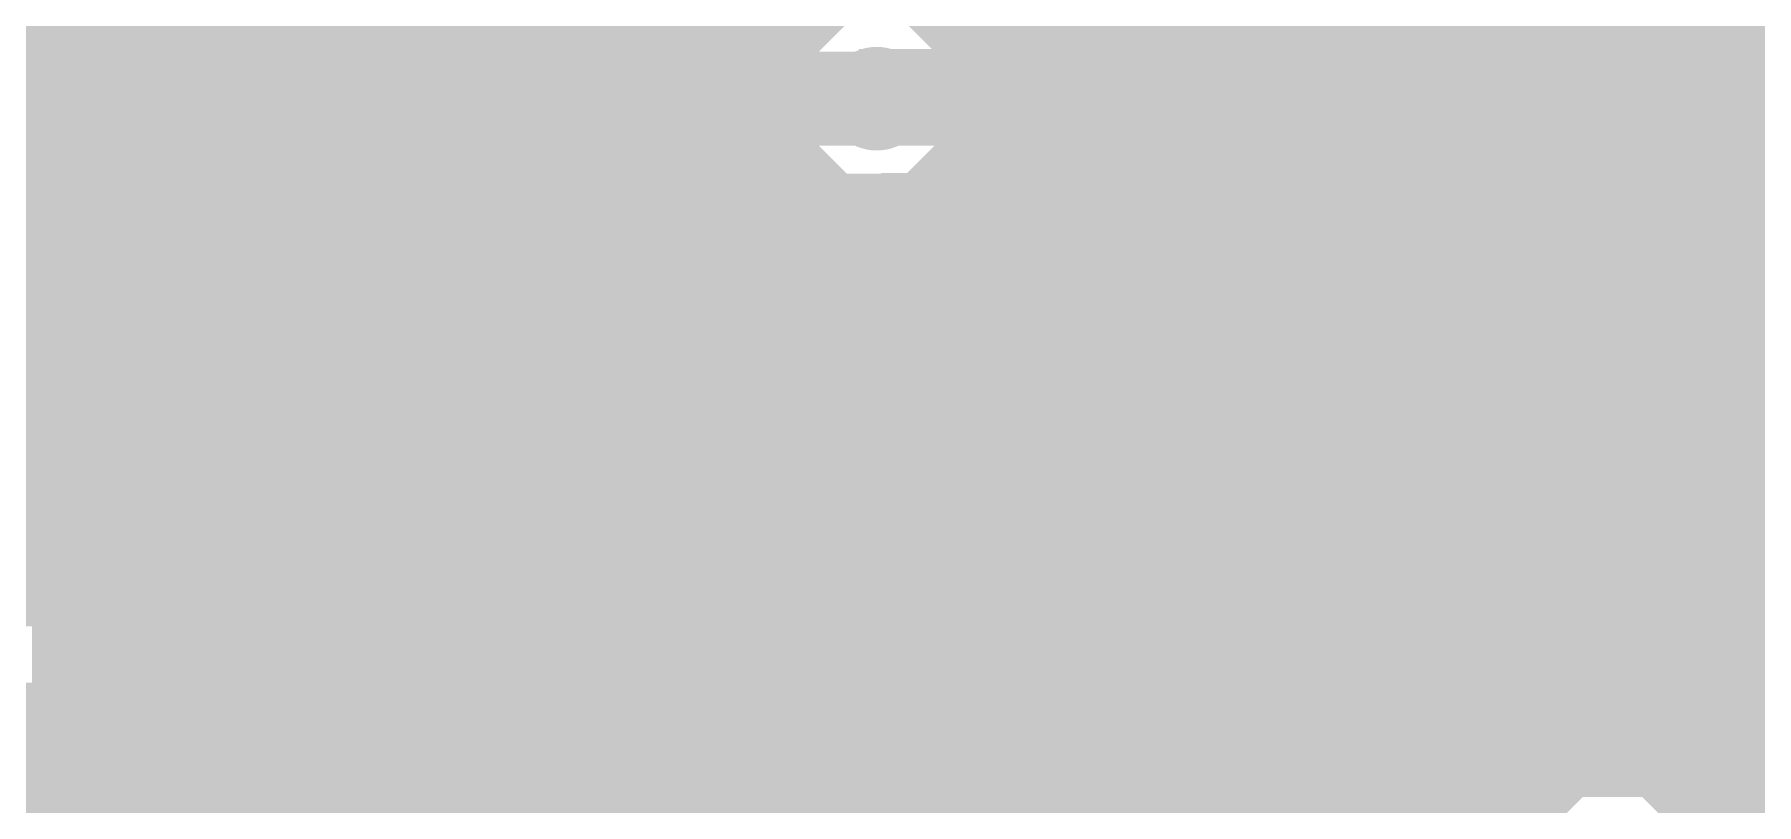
# Model space of a CAD drawing. Extents: x -5 to 208, y -5 to 206.
# Drawn here: x 14.8 to 26.45, y 77.85 to 83.06 of the extents above; entities that cross this region are included whole.
import ezdxf

# ---------------------------------------------------------------- set-up
doc = ezdxf.new("R2010")
doc.units = 0
doc.header["$MEASUREMENT"] = 0
doc.layers.get('0').update_dxf_attribs({"linetype": 'CONTINUOUS'})
for name, color, linetype in [('22-301-0_BOT', 7, 'CONTINUOUS'), ('22-301-0_DRD', 7, 'CONTINUOUS'), ('22-301-0_IN1', 1, 'CONTINUOUS'), ('22-301-0_IN2', 4, 'CONTINUOUS'), ('22-301-0_SMT', 5, 'CONTINUOUS'), ('22-301-0_SPT', 10, 'CONTINUOUS'), ('22-301-0_SST', 14, 'CONTINUOUS'), ('22-301-0_TOP', 9, 'CONTINUOUS'), ('THRUHOLE_TAP', 13, 'CONTINUOUS')]:
    doc.layers.add(name, color=color, linetype=linetype)

# ---------------------------------------------------------------- blocks, each defined once
blk = doc.blocks.new('ROUND_66')
at = {"const_width": 0.35052}
blk.add_lwpolyline([(-0.17526, 0, 1), (0.17526, 0, 1)], format="xyb", close=True, dxfattribs=at)
blk = doc.blocks.new('RECTANGLE_4')
blk.add_solid([(0.63627, 0.51308), (0.63627, -0.51308), (-0.63627, 0.51308), (-0.63627, -0.51308)])
blk = doc.blocks.new('RECTANGLE_6')
blk.add_solid([(0.4826, 0.4064), (0.4826, -0.4064), (-0.4826, 0.4064), (-0.4826, -0.4064)])
blk = doc.blocks.new('ROUND_73')
at = {"const_width": 0.10033}
blk.add_lwpolyline([(-0.050164, 0, 1), (0.050164, 0, 1)], format="xyb", close=True, dxfattribs=at)

msp = doc.modelspace()

# ---------------------------------------------------------------- linework, layer by layer
at = {"layer": '22-301-0_BOT'}
for points, const_width in [([(16.1036, 101.6635), (16.1036, 79.1845)], 0.254), ([(18.161, 101.6635), (18.161, 79.1845)], 0.254), ([(18.3896, 101.6635), (18.3896, 79.1845)], 0.254), ([(18.6182, 101.6635), (18.6182, 79.1845)], 0.254), ([(18.8468, 101.6635), (18.8468, 79.1845)], 0.254), ([(19.0754, 101.6635), (19.0754, 79.1845)], 0.254), ([(19.304, 101.6635), (19.304, 79.1845)], 0.254), ([(19.5326, 101.6635), (19.5326, 79.1845)], 0.254), ([(19.7612, 101.6635), (19.7612, 83.06562)], 0.254), ([(16.3322, 86.97468), (16.3322, 79.1845)], 0.254), ([(17.9324, 86.90864), (17.9324, 79.1845)], 0.254), ([(15.875, 86.74862), (15.875, 79.1845)], 0.254), ([(14.732, 86.63432), (14.732, 79.1845)], 0.254), ([(15.6464, 86.56828), (15.6464, 79.1845)], 0.254), ([(16.5608, 86.62162), (16.5608, 79.1845)], 0.254), ([(17.7038, 86.59876), (17.7038, 79.1845)], 0.254), ([(14.9606, 86.51494), (14.9606, 79.1845)], 0.254), ([(15.1892, 86.46922), (15.1892, 79.1845)], 0.254), ([(15.4178, 86.487), (15.4178, 79.1845)], 0.254), ([(16.7894, 86.46922), (16.7894, 79.1845)], 0.254), ([(17.4752, 86.45652), (17.4752, 79.1845)], 0.254), ([(17.018, 86.40064), (17.018, 79.1845)], 0.254), ([(17.2466, 86.3981), (17.2466, 79.1845)], 0.254), ([(19.74088, 83.0326), (-3.556, 83.0326)], 0.254), ([(19.6596, 82.804), (-3.556, 82.804)], 0.254), ([(20.4978, 82.6262), (30.5562, 82.6262)], 0.635), ([(19.64182, 82.5754), (-3.556, 82.5754)], 0.254), ([(19.68754, 82.3468), (-3.556, 82.3468)], 0.254), ([(19.7612, 82.18678), (19.7612, 79.1845)], 0.254), ([(19.80692, 82.1182), (-3.556, 82.1182)], 0.254), ([(19.9898, 81.93532), (19.9898, 79.1845)], 0.254), ([(20.05838, 81.8896), (-3.556, 81.8896)], 0.254), ([(20.2184, 81.81594), (20.2184, 79.1845)], 0.254), ([(20.6756, 81.788), (20.6756, 79.1845)], 0.254), ([(30.32252, 81.8007), (20.72894, 81.8007)], 0.254), ([(20.9042, 81.8007), (20.9042, 79.1845)], 0.254), ([(21.1328, 81.8007), (21.1328, 79.1845)], 0.254), ([(21.3614, 81.8007), (21.3614, 79.1845)], 0.254), ([(21.59, 81.8007), (21.59, 79.1845)], 0.254), ([(21.8186, 81.8007), (21.8186, 79.1845)], 0.254), ([(22.0472, 81.8007), (22.0472, 79.1845)], 0.254), ([(22.2758, 81.8007), (22.2758, 79.1845)], 0.254), ([(22.5044, 81.8007), (22.5044, 79.1845)], 0.254), ([(22.733, 81.8007), (22.733, 79.1845)], 0.254), ([(22.9616, 81.8007), (22.9616, 79.1845)], 0.254), ([(23.1902, 81.8007), (23.1902, 79.1845)], 0.254), ([(23.4188, 81.8007), (23.4188, 79.1845)], 0.254), ([(23.6474, 81.8007), (23.6474, 79.1845)], 0.254), ([(23.876, 81.8007), (23.876, 79.1845)], 0.254), ([(24.1046, 81.8007), (24.1046, 79.1845)], 0.254), ([(24.3332, 81.8007), (24.3332, 79.1845)], 0.254), ([(24.5618, 81.8007), (24.5618, 79.1845)], 0.254), ([(24.7904, 81.8007), (24.7904, 79.1845)], 0.254), ([(25.019, 81.8007), (25.019, 79.1845)], 0.254), ([(25.2476, 81.8007), (25.2476, 79.1845)], 0.254), ([(25.4762, 81.8007), (25.4762, 79.1845)], 0.254), ([(25.7048, 81.8007), (25.7048, 79.1845)], 0.254), ([(25.9334, 81.8007), (25.9334, 79.1845)], 0.254), ([(26.162, 81.8007), (26.162, 79.1845)], 0.254), ([(26.3906, 81.8007), (26.3906, 79.1845)], 0.254), ([(20.447, 81.77022), (20.447, 79.1845)], 0.254), ([(32.8676, 81.661), (-3.556, 81.661)], 0.254), ([(33.0962, 81.4324), (-3.556, 81.4324)], 0.254), ([(33.3248, 81.2038), (-3.556, 81.2038)], 0.254), ([(33.3883, 80.9752), (-0.57912, 80.9752)], 0.254), ([(33.3883, 80.7466), (8.55726, 80.7466)], 0.254), ([(33.3883, 80.518), (8.78586, 80.518)], 0.254), ([(-0.762, 80.137), (8.001, 80.137), (9.779, 78.359), (34.2138, 78.359)], 0.635), ([(33.3883, 80.2894), (9.01446, 80.2894)], 0.254), ([(33.3883, 80.0608), (9.24306, 80.0608)], 0.254), ([(33.3883, 79.8322), (9.47166, 79.8322)], 0.254), ([(33.3883, 79.6036), (9.70026, 79.6036)], 0.254), ([(33.3883, 79.375), (9.92886, 79.375)], 0.254), ([(33.3883, 79.1845), (10.11936, 79.1845)], 0.254)]:
    msp.add_lwpolyline(points, dxfattribs=dict(at, const_width=const_width))
at = {"layer": '22-301-0_BOT', "const_width": 0.254}
for points in [[(20.4978, 83.48472, 0.4142136), (19.63928, 82.6262)], [(19.63928, 82.6262, 0.4142136), (20.4978, 81.76768)], [(20.4978, 81.76768, 0.068358), (20.72928, 81.79947)]]:
    msp.add_lwpolyline(points, format="xyb", dxfattribs=at)
at = {"layer": '22-301-0_DRD', "const_width": 0.254}
for points in [[(20.2438, 83.2612), (19.8628, 82.8802)], [(21.1328, 82.8802), (20.7518, 83.2612)], [(19.8628, 82.8802), (19.8628, 82.3722)], [(21.1328, 82.3722), (21.1328, 82.8802)], [(19.8628, 82.3722), (20.2438, 81.9912)], [(20.7518, 81.9912), (21.1328, 82.3722)], [(20.2438, 81.9912), (20.7518, 81.9912)], [(25.2222, 78.0288), (24.8412, 77.6478)], [(25.7302, 78.0288), (25.2222, 78.0288)], [(26.1112, 77.6478), (25.7302, 78.0288)]]:
    msp.add_lwpolyline(points, dxfattribs=at)
at = {"layer": '22-301-0_IN1', "const_width": 0.254}
for points in [[(15.3924, 106.7308), (15.3924, 73.787)], [(15.621, 106.7308), (15.621, 73.787)], [(15.8496, 106.7308), (15.8496, 73.787)], [(16.0782, 106.7308), (16.0782, 73.787)], [(16.3068, 106.7308), (16.3068, 73.787)], [(16.5354, 106.7308), (16.5354, 73.787)], [(16.764, 106.7308), (16.764, 73.787)], [(16.9926, 106.7308), (16.9926, 73.787)], [(17.2212, 106.7308), (17.2212, 73.787)], [(17.4498, 106.7308), (17.4498, 73.787)], [(17.6784, 106.7308), (17.6784, 73.787)], [(17.907, 106.7308), (17.907, 73.787)], [(18.1356, 106.7308), (18.1356, 73.787)], [(18.3642, 106.7308), (18.3642, 73.787)], [(18.5928, 106.7308), (18.5928, 73.787)], [(18.8214, 106.7308), (18.8214, 73.787)], [(19.05, 106.7308), (19.05, 73.787)], [(19.2786, 106.7308), (19.2786, 73.787)], [(19.5072, 106.7308), (19.5072, 73.787)], [(19.7358, 106.7308), (19.7358, 73.787)], [(19.9644, 106.7308), (19.9644, 83.04784)], [(22.479, 106.7308), (22.479, 73.787)], [(22.7076, 106.7308), (22.7076, 73.787)], [(22.9362, 106.7308), (22.9362, 73.787)], [(23.1648, 106.7308), (23.1648, 73.787)], [(23.3934, 106.7308), (23.3934, 73.787)], [(25.908, 106.7308), (25.908, 78.359)], [(26.1366, 106.7308), (26.1366, 78.359)], [(26.3652, 106.7308), (26.3652, 78.359)], [(25.6794, 106.38536), (25.6794, 78.0415)], [(24.9936, 106.14406), (24.9936, 77.87132)], [(25.2222, 106.13136), (25.2222, 78.02372)], [(25.4508, 106.19994), (25.4508, 78.07198)], [(24.765, 102.24516), (24.765, 73.787)], [(23.622, 102.03688), (23.622, 73.787)], [(24.5364, 101.9429), (24.5364, 73.787)], [(23.8506, 101.86924), (23.8506, 73.787)], [(24.3078, 101.83114), (24.3078, 73.787)], [(24.0792, 101.81082), (24.0792, 73.787)], [(22.2504, 91.91244), (22.2504, 73.787)], [(21.1074, 91.59494), (21.1074, 82.92592)], [(22.0218, 91.54922), (22.0218, 73.787)], [(21.336, 91.44508), (21.336, 73.787)], [(21.5646, 91.39428), (21.5646, 73.787)], [(21.7932, 91.42476), (21.7932, 73.787)], [(15.24, 84.328), (15.24, 73.787)], [(19.93392, 83.0072), (15.24, 83.0072)], [(29.99232, 83.0072), (21.06168, 83.0072)], [(19.83486, 82.7786), (15.24, 82.7786)], [(29.89326, 82.7786), (21.16074, 82.7786)], [(19.82216, 82.55), (15.24, 82.55)], [(29.88056, 82.55), (21.17344, 82.55)], [(19.89074, 82.3214), (15.24, 82.3214)], [(29.94914, 82.3214), (21.10486, 82.3214)], [(21.1074, 82.32394), (21.1074, 73.787)], [(19.9644, 82.20456), (19.9644, 73.787)], [(20.07616, 82.0928), (15.24, 82.0928)], [(20.193, 82.01914), (20.193, 73.787)], [(20.8788, 82.06232), (20.8788, 73.787)], [(30.13456, 82.0928), (20.91944, 82.0928)], [(20.4216, 81.95056), (20.4216, 73.787)], [(20.6502, 81.96326), (20.6502, 73.787)], [(93.599, 81.8642), (15.24, 81.8642)], [(93.599, 81.6356), (15.24, 81.6356)], [(93.599, 81.407), (15.24, 81.407)], [(93.599, 81.1784), (15.24, 81.1784)], [(93.599, 80.9498), (15.24, 80.9498)], [(93.599, 80.7212), (15.24, 80.7212)], [(93.599, 80.4926), (15.24, 80.4926)], [(93.599, 80.264), (15.24, 80.264)], [(93.599, 80.0354), (15.24, 80.0354)], [(93.599, 79.8068), (15.24, 79.8068)], [(93.599, 79.5782), (15.24, 79.5782)], [(93.599, 79.3496), (15.24, 79.3496)], [(93.599, 79.121), (15.24, 79.121)], [(33.79216, 78.8924), (15.24, 78.8924)], [(33.60674, 78.6638), (15.24, 78.6638)], [(33.53816, 78.4352), (15.24, 78.4352)], [(33.53308, 78.359), (25.781, 78.359)], [(25.781, 78.359), (25.781, 78.00086)], [(25.781, 78.2066), (15.24, 78.2066)], [(25.12822, 77.978), (15.24, 77.978)], [(24.89708, 77.7494), (15.24, 77.7494)]]:
    msp.add_lwpolyline(points, dxfattribs=at)
for points in [[(20.4978, 83.30692, 0.4142136), (19.81708, 82.6262)], [(21.17852, 82.6262, 0.4142136), (20.4978, 83.30692)], [(19.81708, 82.6262, 0.4142136), (20.4978, 81.94548)], [(20.4978, 81.94548, 0.4142136), (21.17852, 82.6262)], [(25.4762, 78.07452, 0.4142136), (24.79548, 77.3938)], [(25.781, 78.00086, 0.1168576), (25.4762, 78.07308)]]:
    msp.add_lwpolyline(points, format="xyb", dxfattribs=at)
at = {"layer": '22-301-0_IN2', "const_width": 0.254}
for points in [[(15.3924, 106.7308), (15.3924, 73.914)], [(15.621, 106.7308), (15.621, 73.914)], [(15.8496, 106.7308), (15.8496, 73.914)], [(16.0782, 106.7308), (16.0782, 73.914)], [(16.3068, 106.7308), (16.3068, 73.914)], [(16.5354, 106.7308), (16.5354, 73.914)], [(16.764, 106.7308), (16.764, 73.914)], [(16.9926, 106.7308), (16.9926, 73.914)], [(17.2212, 106.7308), (17.2212, 73.914)], [(17.4498, 106.7308), (17.4498, 73.914)], [(17.6784, 106.7308), (17.6784, 73.914)], [(17.907, 106.7308), (17.907, 73.914)], [(18.1356, 106.7308), (18.1356, 73.914)], [(18.3642, 106.7308), (18.3642, 73.914)], [(18.5928, 106.7308), (18.5928, 73.914)], [(18.8214, 106.7308), (18.8214, 73.914)], [(19.05, 106.7308), (19.05, 73.914)], [(19.2786, 106.7308), (19.2786, 73.914)], [(19.5072, 106.7308), (19.5072, 73.914)], [(19.7358, 106.7308), (19.7358, 73.914)], [(19.9644, 106.7308), (19.9644, 83.04784)], [(22.479, 106.7308), (22.479, 73.914)], [(22.7076, 106.7308), (22.7076, 73.914)], [(22.9362, 106.7308), (22.9362, 73.914)], [(23.1648, 106.7308), (23.1648, 73.914)], [(23.3934, 106.7308), (23.3934, 73.914)], [(25.908, 106.7308), (25.908, 78.486)], [(26.1366, 106.7308), (26.1366, 78.486)], [(26.3652, 106.7308), (26.3652, 78.486)], [(25.6794, 106.38536), (25.6794, 78.0415)], [(24.9936, 106.14406), (24.9936, 77.87132)], [(25.2222, 106.13136), (25.2222, 78.02372)], [(25.4508, 106.19994), (25.4508, 78.07198)], [(24.765, 102.24516), (24.765, 73.914)], [(23.622, 102.03688), (23.622, 73.914)], [(24.5364, 101.9429), (24.5364, 73.914)], [(23.8506, 101.86924), (23.8506, 73.914)], [(24.3078, 101.83114), (24.3078, 73.914)], [(24.0792, 101.81082), (24.0792, 73.914)], [(22.2504, 91.91244), (22.2504, 73.914)], [(21.1074, 91.59494), (21.1074, 82.92592)], [(22.0218, 91.54922), (22.0218, 73.914)], [(21.336, 91.44508), (21.336, 73.914)], [(21.5646, 91.39428), (21.5646, 73.914)], [(21.7932, 91.42476), (21.7932, 73.914)], [(15.24, 84.455), (15.24, 73.914)], [(19.97202, 83.058), (15.24, 83.058)], [(30.03042, 83.058), (21.02358, 83.058)], [(19.84756, 82.8294), (15.24, 82.8294)], [(29.90596, 82.8294), (21.1455, 82.8294)], [(19.81708, 82.6008), (15.24, 82.6008)], [(29.87548, 82.6008), (21.17598, 82.6008)], [(19.86788, 82.3722), (15.24, 82.3722)], [(29.92628, 82.3722), (21.12772, 82.3722)], [(21.1074, 82.32394), (21.1074, 73.914)], [(20.01774, 82.1436), (15.24, 82.1436)], [(19.9644, 82.20456), (19.9644, 73.914)], [(30.07614, 82.1436), (20.97532, 82.1436)], [(20.193, 82.01914), (20.193, 73.914)], [(20.8788, 82.06232), (20.8788, 73.914)], [(96.266, 81.915), (15.24, 81.915)], [(20.4216, 81.95056), (20.4216, 73.914)], [(20.6502, 81.96326), (20.6502, 73.914)], [(96.266, 81.6864), (15.24, 81.6864)], [(96.266, 81.4578), (15.24, 81.4578)], [(96.266, 81.2292), (15.24, 81.2292)], [(96.266, 81.0006), (15.24, 81.0006)], [(96.266, 80.772), (15.24, 80.772)], [(96.266, 80.5434), (15.24, 80.5434)], [(96.266, 80.3148), (15.24, 80.3148)], [(96.266, 80.0862), (15.24, 80.0862)], [(96.266, 79.8576), (15.24, 79.8576)], [(96.266, 79.629), (15.24, 79.629)], [(96.266, 79.4004), (15.24, 79.4004)], [(96.266, 79.1718), (15.24, 79.1718)], [(33.86582, 78.9432), (15.24, 78.9432)], [(33.63468, 78.7146), (15.24, 78.7146)], [(25.781, 78.486), (15.24, 78.486)], [(25.781, 78.486), (25.781, 78.00086)], [(33.54578, 78.486), (25.781, 78.486)], [(25.781, 78.2574), (15.24, 78.2574)], [(25.23236, 78.0288), (15.24, 78.0288)], [(25.781, 78.0288), (25.7175, 78.0288)], [(24.9301, 77.8002), (15.24, 77.8002)]]:
    msp.add_lwpolyline(points, dxfattribs=at)
for points in [[(20.4978, 83.30692, 0.4142136), (19.81708, 82.6262)], [(21.17852, 82.6262, 0.4142136), (20.4978, 83.30692)], [(19.81708, 82.6262, 0.4142136), (20.4978, 81.94548)], [(20.4978, 81.94548, 0.4142136), (21.17852, 82.6262)], [(25.4762, 78.07452, 0.4142136), (24.79548, 77.3938)], [(25.781, 78.00086, 0.1168576), (25.4762, 78.07308)]]:
    msp.add_lwpolyline(points, format="xyb", dxfattribs=at)
at = {"layer": '22-301-0_SST', "const_width": 0.1524}
for points in [[(13.1445, 83.3755), (13.1445, 80.4545), (14.7828, 80.4545), (14.7828, 83.3755), (13.1445, 83.3755)], [(17.3355, 80.4545), (17.3355, 83.3755), (15.6972, 83.3755), (15.6972, 80.4545), (17.3355, 80.4545)], [(19.8755, 80.4545), (19.8755, 83.3755), (18.2372, 83.3755), (18.2372, 80.4545), (19.8755, 80.4545)], [(20.88642, 82.88528), (20.88642, 82.52968), (21.05406, 82.4103), (21.22424, 82.4103), (21.39442, 82.52968), (21.39442, 82.88528), (20.37842, 82.88528)], [(20.88642, 82.5881), (20.37842, 82.4103)], [(20.88642, 81.63306), (21.05406, 81.5721), (21.22424, 81.5721), (21.39442, 81.63306), (21.39442, 81.98866), (21.22424, 82.04708), (21.05406, 82.04708), (20.88642, 81.98866), (20.88642, 81.63306), (20.71624, 81.5721), (20.54606, 81.5721), (20.37842, 81.63306), (20.37842, 81.98866), (20.54606, 82.04708), (20.71624, 82.04708), (20.88642, 81.98866)], [(20.88642, 80.79486), (21.05406, 80.7339), (21.22424, 80.7339), (21.39442, 80.79486), (21.39442, 81.15046), (21.22424, 81.20888), (21.05406, 81.20888), (20.88642, 81.15046), (20.88642, 80.79486), (20.71624, 80.7339), (20.54606, 80.7339), (20.37842, 80.79486), (20.37842, 81.15046), (20.54606, 81.20888), (20.71624, 81.20888), (20.88642, 81.15046)], [(14.605, 76.327), (13.335, 76.327), (13.081, 76.581), (13.081, 79.883), (14.859, 79.883), (14.859, 76.581), (14.605, 76.327)], [(17.145, 76.327), (15.875, 76.327), (15.621, 76.581), (15.621, 79.883), (17.399, 79.883), (17.399, 76.581), (17.145, 76.327)], [(19.685, 76.327), (18.415, 76.327), (18.161, 76.581), (18.161, 79.883), (19.939, 79.883), (19.939, 76.581), (19.685, 76.327)], [(14.859, 77.851), (13.081, 77.851)], [(17.399, 77.851), (15.621, 77.851)], [(19.939, 77.851), (18.161, 77.851)]]:
    msp.add_lwpolyline(points, dxfattribs=at)
at = {"layer": '22-301-0_TOP'}
for points, const_width in [([(21.59, 67.8688), (21.0312, 67.8688), (20.32, 68.58), (20.32, 77.724), (24.257, 81.661), (24.257, 98.044), (20.193, 102.108), (20.193, 107.061), (19.177, 108.077), (17.399, 108.077), (16.51, 108.966), (16.51, 111.252), (16.129, 111.633), (13.462, 111.633)], 0.635), ([(21.59, 69.2912), (21.59, 77.724), (25.146, 81.28), (25.146, 106.807)], 0.254), ([(11.3792, 86.36), (11.3792, 84.9122), (10.16, 83.693), (15.494, 83.693), (16.51, 82.677), (16.51, 82.6262)], 0.635), ([(13.97, 86.36), (13.97, 85.344), (14.732, 84.582), (17.272, 84.582), (19.05, 82.804), (19.05, 82.6262)], 0.635), ([(14.7828, 82.931), (14.7828, 81.9404)], 0.254), ([(15.33906, 82.931), (14.7828, 82.931)], 0.254), ([(15.44066, 82.8294), (14.7828, 82.8294)], 0.254), ([(14.986, 82.931), (14.986, 71.87438)], 0.254), ([(15.2146, 82.931), (15.2146, 71.87438)], 0.254), ([(15.33906, 82.931), (15.6972, 82.57286)], 0.254), ([(17.3228, 82.931), (17.3228, 81.9404)], 0.254), ([(18.00606, 82.931), (17.3228, 82.931)], 0.254), ([(18.10766, 82.8294), (17.3228, 82.8294)], 0.254), ([(17.5006, 82.931), (17.5006, 71.87438)], 0.254), ([(17.7292, 82.931), (17.7292, 71.87438)], 0.254), ([(17.9578, 82.931), (17.9578, 71.87438)], 0.254), ([(18.00606, 82.931), (18.2372, 82.69986)], 0.254), ([(23.6093, 82.931), (21.10486, 82.931)], 0.254), ([(23.6093, 82.8294), (21.1455, 82.8294)], 0.254), ([(21.1582, 82.931), (21.1582, 82.78622)], 0.254), ([(21.3868, 82.931), (21.3868, 79.7052)], 0.254), ([(21.6154, 82.931), (21.6154, 79.9338)], 0.254), ([(21.844, 82.931), (21.844, 80.1624)], 0.254), ([(22.0726, 82.931), (22.0726, 80.391)], 0.254), ([(22.3012, 82.931), (22.3012, 80.6196)], 0.254), ([(22.5298, 82.931), (22.5298, 80.8482)], 0.254), ([(22.7584, 82.931), (22.7584, 81.0768)], 0.254), ([(22.987, 82.931), (22.987, 81.3054)], 0.254), ([(23.2156, 82.931), (23.2156, 81.534)], 0.254), ([(23.4442, 82.931), (23.4442, 81.7626)], 0.254), ([(23.6093, 82.931), (23.6093, 81.9277)], 0.254), ([(25.6032, 82.931), (25.6032, 81.28)], 0.254), ([(29.94914, 82.931), (25.6032, 82.931)], 0.254), ([(29.90596, 82.8294), (25.6032, 82.8294)], 0.254), ([(25.7302, 82.931), (25.7302, 78.02372)], 0.254), ([(25.9588, 82.931), (25.9588, 77.87132)], 0.254), ([(26.1874, 82.931), (26.1874, 71.2978)], 0.254), ([(26.416, 82.931), (26.416, 71.1327)], 0.254), ([(15.4432, 82.82686), (15.4432, 71.87438)], 0.254), ([(18.1864, 82.75066), (18.1864, 79.96428)], 0.254), ([(19.05, 82.6262), (20.4978, 82.6262)], 0.635), ([(15.66926, 82.6008), (14.7828, 82.6008)], 0.254), ([(15.6718, 82.59826), (15.6718, 79.96428)], 0.254), ([(18.2372, 82.6008), (17.3228, 82.6008)], 0.254), ([(18.2372, 82.69986), (18.2372, 81.9404)], 0.254), ([(23.6093, 82.6008), (21.17598, 82.6008)], 0.254), ([(29.87548, 82.6008), (25.6032, 82.6008)], 0.254), ([(15.6972, 82.57286), (15.6972, 81.9404)], 0.254), ([(15.6972, 82.3722), (14.7828, 82.3722)], 0.254), ([(18.2372, 82.3722), (17.3228, 82.3722)], 0.254), ([(23.6093, 82.3722), (21.12772, 82.3722)], 0.254), ([(21.1582, 82.46364), (21.1582, 79.4766)], 0.254), ([(29.9085, 82.3722), (25.6032, 82.3722)], 0.254), ([(15.6972, 82.1436), (14.7828, 82.1436)], 0.254), ([(18.2372, 82.1436), (17.3228, 82.1436)], 0.254), ([(23.6093, 82.1436), (20.97532, 82.1436)], 0.254), ([(29.9085, 82.1436), (25.6032, 82.1436)], 0.254), ([(20.9296, 82.10042), (20.9296, 79.248)], 0.254), ([(14.7828, 81.9404), (14.7828, 81.8896)], 0.254), ([(15.6972, 81.915), (14.7828, 81.915)], 0.254), ([(15.6972, 81.9404), (15.6972, 81.8896)], 0.254), ([(17.3228, 81.9404), (17.3228, 81.8896)], 0.254), ([(18.2372, 81.915), (17.3228, 81.915)], 0.254), ([(18.2372, 81.9404), (18.2372, 81.8896)], 0.254), ([(19.8628, 81.9785), (19.8628, 81.9404)], 0.254), ([(20.28952, 81.9785), (19.8628, 81.9785)], 0.254), ([(19.8628, 81.9404), (19.8628, 81.8896)], 0.254), ([(23.59406, 81.915), (19.8628, 81.915)], 0.254), ([(20.0152, 81.9785), (20.0152, 78.3336)], 0.254), ([(23.6093, 81.9277), (20.01774, 78.33614)], 0.254), ([(20.2438, 81.9785), (20.2438, 78.5622)], 0.254), ([(20.4724, 81.94548), (20.4724, 78.7908)], 0.254), ([(20.701, 81.97596), (20.701, 79.0194)], 0.254), ([(29.9085, 81.915), (25.6032, 81.915)], 0.254), ([(14.7828, 81.8896), (14.7828, 80.4672)], 0.254), ([(15.6972, 81.8896), (15.6972, 80.4672)], 0.254), ([(17.3228, 81.8896), (17.3228, 80.4672)], 0.254), ([(18.2372, 81.8896), (18.2372, 80.4672)], 0.254), ([(19.8628, 81.8896), (19.8628, 80.4672)], 0.254), ([(15.6972, 81.6864), (14.7828, 81.6864)], 0.254), ([(18.2372, 81.6864), (17.3228, 81.6864)], 0.254), ([(23.36546, 81.6864), (19.8628, 81.6864)], 0.254), ([(29.9085, 81.6864), (25.6032, 81.6864)], 0.254), ([(15.6972, 81.4578), (14.7828, 81.4578)], 0.254), ([(18.2372, 81.4578), (17.3228, 81.4578)], 0.254), ([(23.13686, 81.4578), (19.8628, 81.4578)], 0.254), ([(29.9085, 81.4578), (25.6032, 81.4578)], 0.254), ([(16.51, 81.2038), (16.51, 79.121)], 0.635), ([(19.05, 81.2038), (19.05, 79.121)], 0.635), ([(15.6972, 81.2292), (14.7828, 81.2292)], 0.254), ([(18.2372, 81.2292), (17.3228, 81.2292)], 0.254), ([(22.90826, 81.2292), (19.8628, 81.2292)], 0.254), ([(29.9085, 81.2292), (25.60066, 81.2292)], 0.254), ([(15.6972, 81.0006), (14.7828, 81.0006)], 0.254), ([(18.2372, 81.0006), (17.3228, 81.0006)], 0.254), ([(22.67966, 81.0006), (19.8628, 81.0006)], 0.254), ([(25.5016, 80.99298), (25.5016, 78.07198)], 0.254), ([(29.9085, 81.0006), (25.50668, 81.0006)], 0.254), ([(25.46858, 80.95742), (22.0472, 77.5335)], 0.254), ([(15.6972, 80.772), (14.7828, 80.772)], 0.254), ([(18.2372, 80.772), (17.3228, 80.772)], 0.254), ([(22.45106, 80.772), (19.8628, 80.772)], 0.254), ([(25.273, 80.7593), (25.273, 78.0415)], 0.254), ([(29.9085, 80.772), (25.28316, 80.772)], 0.254), ([(15.6972, 80.5434), (14.7828, 80.5434)], 0.254), ([(18.2372, 80.5434), (17.3228, 80.5434)], 0.254), ([(22.22246, 80.5434), (19.8628, 80.5434)], 0.254), ([(25.0444, 80.5307), (25.0444, 77.91958)], 0.254), ([(29.9085, 80.5434), (25.05456, 80.5434)], 0.254), ([(14.7828, 80.4672), (14.6177, 80.4672)], 0.254), ([(14.7574, 80.4672), (14.7574, 79.96428)], 0.254), ([(15.8623, 80.4672), (15.6972, 80.4672)], 0.254), ([(15.8623, 80.4672), (15.8623, 79.96428)], 0.254), ([(17.3228, 80.4672), (17.1577, 80.4672)], 0.254), ([(17.1577, 80.4672), (17.1577, 79.96428)], 0.254), ([(17.272, 80.4672), (17.272, 79.96428)], 0.254), ([(18.4023, 80.4672), (18.2372, 80.4672)], 0.254), ([(18.4023, 80.4672), (18.4023, 79.96428)], 0.254), ([(18.415, 80.4672), (18.415, 79.96428)], 0.254), ([(19.6977, 80.4672), (19.6977, 79.96428)], 0.254), ([(19.8628, 80.4672), (19.6977, 80.4672)], 0.254), ([(19.7866, 80.4672), (19.7866, 79.96428)], 0.254), ([(15.8623, 80.3148), (14.6177, 80.3148)], 0.254), ([(18.4023, 80.3148), (17.1577, 80.3148)], 0.254), ([(21.99386, 80.3148), (19.6977, 80.3148)], 0.254), ([(24.8158, 80.3021), (24.8158, 77.55382)], 0.254), ([(29.9085, 80.3148), (24.82596, 80.3148)], 0.254), ([(15.8623, 80.0862), (14.6177, 80.0862)], 0.254), ([(18.4023, 80.0862), (17.1577, 80.0862)], 0.254), ([(21.76526, 80.0862), (19.6977, 80.0862)], 0.254), ([(24.5872, 80.0735), (24.5872, 71.2978)], 0.254), ([(29.9085, 80.0862), (24.59736, 80.0862)], 0.254), ([(14.93774, 79.96428), (14.6177, 79.96428)], 0.254), ([(14.93774, 79.96428), (14.93774, 78.27772)], 0.254), ([(15.54226, 79.96428), (15.54226, 78.27772)], 0.254), ([(15.8623, 79.96428), (15.54226, 79.96428)], 0.254), ([(17.47774, 79.96428), (17.1577, 79.96428)], 0.254), ([(17.47774, 79.96428), (17.47774, 78.27772)], 0.254), ([(18.08226, 79.96428), (18.08226, 78.27772)], 0.254), ([(18.4023, 79.96428), (18.08226, 79.96428)], 0.254), ([(20.01774, 79.96428), (19.6977, 79.96428)], 0.254), ([(20.01774, 79.96428), (20.01774, 78.33614)], 0.254), ([(15.54226, 79.8576), (14.93774, 79.8576)], 0.254), ([(18.08226, 79.8576), (17.47774, 79.8576)], 0.254), ([(21.53666, 79.8576), (20.01774, 79.8576)], 0.254), ([(24.3586, 79.8449), (24.3586, 71.2978)], 0.254), ([(29.9085, 79.8576), (24.36876, 79.8576)], 0.254), ([(15.54226, 79.629), (14.93774, 79.629)], 0.254), ([(18.08226, 79.629), (17.47774, 79.629)], 0.254), ([(21.30806, 79.629), (20.01774, 79.629)], 0.254), ([(24.13, 79.6163), (24.13, 71.2978)], 0.254), ([(29.9085, 79.629), (24.14016, 79.629)], 0.254), ([(15.54226, 79.4004), (14.93774, 79.4004)], 0.254), ([(18.08226, 79.4004), (17.47774, 79.4004)], 0.254), ([(21.07946, 79.4004), (20.01774, 79.4004)], 0.254), ([(23.9014, 79.3877), (23.9014, 71.2978)], 0.254), ([(29.9085, 79.4004), (23.91156, 79.4004)], 0.254), ([(15.54226, 79.1718), (14.93774, 79.1718)], 0.254), ([(18.08226, 79.1718), (17.47774, 79.1718)], 0.254), ([(20.85086, 79.1718), (20.01774, 79.1718)], 0.254), ([(23.6728, 79.1591), (23.6728, 71.2978)], 0.254), ([(29.9085, 79.1718), (23.68296, 79.1718)], 0.254), ([(15.54226, 78.9432), (14.93774, 78.9432)], 0.254), ([(18.08226, 78.9432), (17.47774, 78.9432)], 0.254), ([(20.62226, 78.9432), (20.01774, 78.9432)], 0.254), ([(23.4442, 78.9305), (23.4442, 71.2978)], 0.254), ([(29.9085, 78.9432), (23.45436, 78.9432)], 0.254), ([(15.54226, 78.7146), (14.93774, 78.7146)], 0.254), ([(18.08226, 78.7146), (17.47774, 78.7146)], 0.254), ([(20.39366, 78.7146), (20.01774, 78.7146)], 0.254), ([(23.2156, 78.7019), (23.2156, 66.1797)], 0.254), ([(29.9085, 78.7146), (23.22576, 78.7146)], 0.254), ([(15.54226, 78.486), (14.93774, 78.486)], 0.254), ([(18.08226, 78.486), (17.47774, 78.486)], 0.254), ([(20.16506, 78.486), (20.01774, 78.486)], 0.254), ([(22.987, 78.4733), (22.987, 66.1797)], 0.254), ([(29.9085, 78.486), (22.99716, 78.486)], 0.254), ([(19.93646, 78.2574), (10.5537, 78.2574)], 0.254), ([(14.93774, 78.27772), (13.00226, 78.27772)], 0.254), ([(14.7574, 78.27772), (14.7574, 77.93228)], 0.254), ([(17.47774, 78.27772), (15.54226, 78.27772)], 0.254), ([(15.6718, 78.27772), (15.6718, 77.93228)], 0.254), ([(15.9004, 78.27772), (15.9004, 77.93228)], 0.254), ([(16.129, 78.27772), (16.129, 77.93228)], 0.254), ([(16.3576, 78.27772), (16.3576, 77.93228)], 0.254), ([(16.5862, 78.27772), (16.5862, 77.93228)], 0.254), ([(16.8148, 78.27772), (16.8148, 77.93228)], 0.254), ([(17.0434, 78.27772), (17.0434, 77.93228)], 0.254), ([(17.272, 78.27772), (17.272, 77.93228)], 0.254), ([(19.95678, 78.27772), (18.08226, 78.27772)], 0.254), ([(18.1864, 78.27772), (18.1864, 77.93228)], 0.254), ([(18.415, 78.27772), (18.415, 77.93228)], 0.254), ([(18.6436, 78.27772), (18.6436, 77.93228)], 0.254), ([(18.8722, 78.27772), (18.8722, 77.93228)], 0.254), ([(19.1008, 78.27772), (19.1008, 77.93228)], 0.254), ([(19.3294, 78.27772), (19.3294, 77.93228)], 0.254), ([(19.558, 78.27772), (19.558, 77.93228)], 0.254), ([(19.7866, 78.27772), (19.7866, 78.08976)], 0.254), ([(22.7584, 78.2447), (22.7584, 66.1797)], 0.254), ([(29.9085, 78.2574), (22.76856, 78.2574)], 0.254), ([(19.7485, 78.0288), (10.5537, 78.0288)], 0.254), ([(22.5298, 78.0161), (22.5298, 66.1797)], 0.254), ([(25.23236, 78.0288), (22.53996, 78.0288)], 0.254), ([(29.9085, 78.0288), (25.7175, 78.0288)], 0.254), ([(14.93774, 77.93228), (13.00226, 77.93228)], 0.254), ([(14.93774, 77.93228), (14.93774, 76.24572)], 0.254), ([(15.54226, 77.93228), (15.54226, 76.24572)], 0.254), ([(17.47774, 77.93228), (15.54226, 77.93228)], 0.254), ([(17.47774, 77.93228), (17.47774, 76.24572)], 0.254), ([(18.08226, 77.93228), (18.08226, 76.24572)], 0.254), ([(19.70532, 77.93228), (18.08226, 77.93228)], 0.254), ([(15.54226, 77.8002), (14.93774, 77.8002)], 0.254), ([(18.08226, 77.8002), (17.47774, 77.8002)], 0.254), ([(22.3012, 77.7875), (22.3012, 70.0278)], 0.254), ([(24.9301, 77.8002), (22.31136, 77.8002)], 0.254), ([(29.9085, 77.8002), (26.01976, 77.8002)], 0.254)]:
    msp.add_lwpolyline(points, dxfattribs=dict(at, const_width=const_width))
at = {"layer": '22-301-0_TOP', "const_width": 0.254}
for points in [[(21.17852, 82.6262, 0.1168573), (21.10614, 82.93164)], [(20.4978, 81.94548, 0.4142136), (21.17852, 82.6262)], [(20.28952, 81.9785, 0.0779385), (20.4978, 81.94584)], [(25.46858, 80.95742, 0.1989124), (25.6022, 81.28)], [(25.46858, 80.95742, 0.1989124), (25.6022, 81.28)], [(19.8628, 78.1812, 0.1151799), (19.70762, 77.9315)], [(19.8628, 78.1812, 0.1151799), (19.70762, 77.9315)], [(25.4762, 78.07452, 0.4142136), (24.79548, 77.3938)], [(26.15692, 77.3938, 0.4142136), (25.4762, 78.07452)]]:
    msp.add_lwpolyline(points, format="xyb", dxfattribs=at)

# ---------------------------------------------------------------- block references
at = {"layer": '22-301-0_BOT'}
msp.add_blockref('ROUND_66', (20.4978, 82.6262), dxfattribs=at)
at = {"layer": '22-301-0_IN1'}
msp.add_blockref('ROUND_66', (20.4978, 82.6262), dxfattribs=at)
at = {"layer": '22-301-0_IN2'}
msp.add_blockref('ROUND_66', (20.4978, 82.6262), dxfattribs=at)
at = {"layer": '22-301-0_SMT'}
for name, p in [('RECTANGLE_6', (16.51, 82.6262)), ('RECTANGLE_6', (19.05, 82.6262)), ('RECTANGLE_6', (16.51, 81.2038)), ('RECTANGLE_6', (19.05, 81.2038)), ('RECTANGLE_4', (16.51, 79.121)), ('RECTANGLE_4', (19.05, 79.121))]:
    msp.add_blockref(name, p, dxfattribs=at)
at = {"layer": '22-301-0_SPT'}
for name, p in [('RECTANGLE_6', (16.51, 82.6262)), ('RECTANGLE_6', (19.05, 82.6262)), ('RECTANGLE_6', (16.51, 81.2038)), ('RECTANGLE_6', (19.05, 81.2038)), ('RECTANGLE_4', (16.51, 79.121)), ('RECTANGLE_4', (19.05, 79.121))]:
    msp.add_blockref(name, p, dxfattribs=at)
at = {"layer": '22-301-0_TOP'}
for name, p in [('RECTANGLE_6', (16.51, 82.6262)), ('RECTANGLE_6', (19.05, 82.6262)), ('ROUND_66', (20.4978, 82.6262)), ('RECTANGLE_6', (16.51, 81.2038)), ('RECTANGLE_6', (19.05, 81.2038)), ('RECTANGLE_4', (16.51, 79.121)), ('RECTANGLE_4', (19.05, 79.121))]:
    msp.add_blockref(name, p, dxfattribs=at)
at = {"layer": 'THRUHOLE_TAP'}
msp.add_blockref('ROUND_73', (20.4978, 82.6262), dxfattribs=at)

doc.saveas('drawing.dxf')
